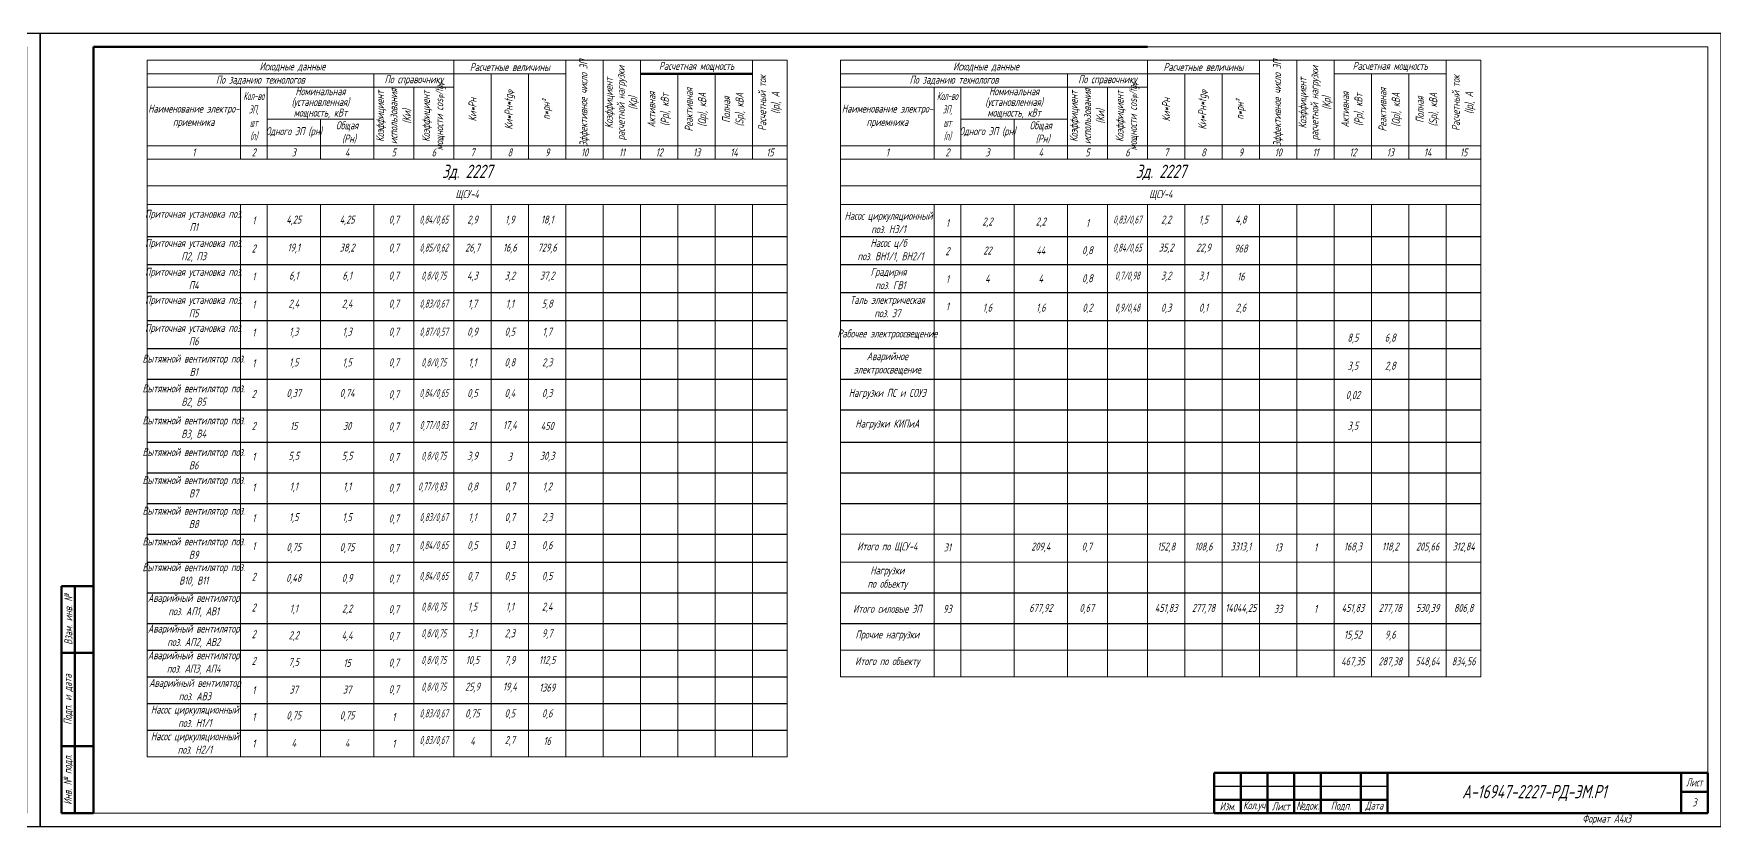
# Model space of a CAD drawing. Header units: millimetres. Extents: x -14296 to 10264, y -13087 to -5602.
# Drawn here: x 1652 to 2282, y -13087 to -12790 of the extents above; entities that cross this region are included whole.
import ezdxf

# ---------------------------------------------------------------- set-up
doc = ezdxf.new("R2010")
doc.units = ezdxf.units.MM
for name, color, linetype, lineweight in [('Рамка толстая', 7, 'Continuous', 15), ('Рамка тонкая', 5, 'Continuous', 25), ('Спецификация', 9, 'Continuous', 25), ('ТаБлица', 253, 'Continuous', 15), ('Текст', 7, 'Continuous', 20), ('Штампы', 252, 'Continuous', 25)]:
    doc.layers.add(name, color=color, linetype=linetype, lineweight=lineweight)
doc.styles.add('Simplex', font='simplex.shx', dxfattribs={"width": 0.7, "oblique": 15})

# ---------------------------------------------------------------- blocks, each defined once
blk = doc.blocks.new('A$C7D080345')
at = {"layer": 'Рамка толстая'}
for p, q in [((20, 292), (20, 5)), ((625, 292), (20, 292)), ((625, 5), (625, 292)), ((20, 5), (625, 5))]:
    blk.add_line(p, q, dxfattribs=at)
at = {"layer": 'Рамка тонкая'}
for p, q in [((0, 297), (0, 0)), ((630, 297), (0, 297)), ((630, 0), (630, 297)), ((0, 0), (630, 0))]:
    blk.add_line(p, q, dxfattribs=at)
blk = doc.blocks.new('*T1002')
at = {"layer": 'Штампы', "color": 0, "linetype": 'ByBlock', "lineweight": 60, "transparency": 16777216}
for p, q in [((0, 0), (0, 85)), ((0, 85), (12, 85)), ((5, 0), (5, 85)), ((12, 0), (12, 85)), ((0, 60), (12, 60)), ((0, 25), (12, 25)), ((0, 0), (12, 0))]:
    blk.add_line(p, q, dxfattribs=at)
at = {"layer": 'Штампы', "color": 2, "transparency": 16777216, "char_height": 3, "attachment_point": 5, "rotation": 90, "style": 'Simplex'}
for s, insert, width in [('Взам. инв. {\\Fgost|c204;№}', (2.5, 72.5), 25), ('Подп. и дата', (2.5, 42.5), 35), ('Инв. {\\Fgost|c204;№} подл.', (2.5, 12.5), 25)]:
    blk.add_mtext(s, dxfattribs=dict(at, insert=insert, width=width))

msp = doc.modelspace()

# ---------------------------------------------------------------- linework, layer by layer
at = {"layer": 'Рамка тонкая'}
for p, q in [((1694.28381, -12865.74066), (1934.28381, -12865.74066)), ((1954.28381, -12865.74066), (2194.28381, -12865.74066)), ((1694.28381, -12876.24066), (1934.28381, -12876.24066)), ((1954.28381, -12876.24066), (2194.28381, -12876.24066)), ((1694.28381, -12886.74066), (1934.28381, -12886.74066)), ((1954.28381, -12886.74066), (2194.28381, -12886.74066)), ((1694.28381, -12897.24066), (1934.28381, -12897.24066)), ((1954.28381, -12897.24066), (2194.28381, -12897.24066)), ((1694.28381, -12907.74066), (1934.28381, -12907.74066)), ((1954.28381, -12907.74066), (2194.28381, -12907.74066)), ((1694.28381, -12919.24066), (1934.28381, -12919.24066)), ((1954.28381, -12919.24066), (2194.28381, -12919.24066)), ((1694.28381, -12930.74066), (1934.28381, -12930.74066)), ((1954.28381, -12930.74066), (2194.28381, -12930.74066)), ((1694.28381, -12942.74066), (1934.28381, -12942.74066)), ((1954.28381, -12942.74066), (2194.28381, -12942.74066)), ((1694.28381, -12954.24066), (1934.28381, -12954.24066)), ((1954.28381, -12954.24066), (2194.28381, -12954.24066)), ((1694.28381, -12965.74066), (1934.28381, -12965.74066)), ((1954.28381, -12965.74066), (2194.28381, -12965.74066)), ((1694.28381, -12977.24066), (1934.28381, -12977.24066)), ((1694.28381, -12987.74066), (1934.28381, -12987.74066)), ((1694.28381, -12999.24066), (1934.28381, -12999.24066)), ((1954.28381, -12999.24066), (2194.28381, -12999.24066)), ((1694.28381, -13010.74066), (1934.28381, -13010.74066)), ((1954.28381, -13010.74066), (2194.28381, -13010.74066)), ((1694.28381, -13020.74066), (1934.28381, -13020.74066)), ((1694.28381, -13030.74066), (1934.28381, -13030.74066)), ((1694.28381, -13040.74066), (1934.28381, -13040.74066)), ((1694.28381, -13050.74066), (1934.28381, -13050.74066))]:
    msp.add_line(p, q, dxfattribs=at)
at = {"layer": 'Спецификация', "lineweight": 60}
for q in [(2069.28381, -12794.74066), (1674.28381, -13013.40733)]:
    msp.add_line((1674.28381, -12794.74066), q, dxfattribs=at)
at = {"layer": 'ТаБлица'}
for p, q in [((1694.28381, -12799.74066), (1934.28381, -12799.74066)), ((1694.28381, -12799.74066), (1694.28381, -13060.74066)), ((1809.28381, -12799.74066), (1809.28381, -12836.74066)), ((1851.28381, -12799.74066), (1851.28381, -12836.74066)), ((1865.28381, -12799.74066), (1865.28381, -12836.74066)), ((1879.28381, -12799.74066), (1879.28381, -12836.74066)), ((1921.28381, -12799.74066), (1921.28381, -12836.74066)), ((1934.28381, -13060.74066), (1934.28381, -12799.74066)), ((1954.28381, -12799.74066), (2194.28381, -12799.74066)), ((1954.28381, -12799.74066), (1954.28381, -13030.74066)), ((2069.28381, -12799.74066), (2069.28381, -12836.74066)), ((2111.28381, -12799.74066), (2111.28381, -12836.74066)), ((2125.28381, -12799.74066), (2125.28381, -12836.74066)), ((2139.28381, -12799.74066), (2139.28381, -12836.74066)), ((2181.28381, -12799.74066), (2181.28381, -12836.74066)), ((2194.28381, -13030.74066), (2194.28381, -12799.74066)), ((1694.28381, -12804.74066), (1851.28381, -12804.74066)), ((1779.28381, -12804.74066), (1779.28381, -12836.74066)), ((1823.28381, -12804.74066), (1823.28381, -12836.74066)), ((1837.28381, -12804.74066), (1837.28381, -12836.74066)), ((1893.28381, -12804.74066), (1893.28381, -12836.74066)), ((1907.28381, -12804.74066), (1907.28381, -12836.74066)), ((1954.28381, -12804.74066), (2111.28381, -12804.74066)), ((2039.28381, -12804.74066), (2039.28381, -12836.74066)), ((2083.28381, -12804.74066), (2083.28381, -12836.74066)), ((2097.28381, -12804.74066), (2097.28381, -12836.74066)), ((2139.28381, -12804.74066), (2181.28381, -12804.74066)), ((2153.28381, -12804.74066), (2153.28381, -12836.74066)), ((2167.28381, -12804.74066), (2167.28381, -12836.74066)), ((1694.28381, -12809.74066), (1809.28381, -12809.74066)), ((1729.28381, -12809.74066), (1729.28381, -12836.74066)), ((1739.28381, -12809.74066), (1739.28381, -12836.74066)), ((1794.28381, -12809.74066), (1794.28381, -12836.74066)), ((1954.28381, -12809.74066), (2069.28381, -12809.74066)), ((1989.28381, -12809.74066), (1989.28381, -12836.74066)), ((1999.28381, -12809.74066), (1999.28381, -12836.74066)), ((2054.28381, -12809.74066), (2054.28381, -12836.74066)), ((1739.28381, -12821.74066), (1779.28381, -12821.74066)), ((1759.28381, -12821.74066), (1759.28381, -12836.74066)), ((1999.28381, -12821.74066), (2039.28381, -12821.74066)), ((2019.28381, -12821.74066), (2019.28381, -12836.74066)), ((1694.28381, -12831.74066), (1934.28381, -12831.74066)), ((1954.28381, -12831.74066), (2194.28381, -12831.74066)), ((1694.28381, -12836.74066), (1934.28381, -12836.74066)), ((1954.28381, -12836.74066), (2194.28381, -12836.74066)), ((1694.28381, -12846.74066), (1934.28381, -12846.74066)), ((1954.28381, -12846.74066), (2194.28381, -12846.74066)), ((1694.28381, -12853.74066), (1934.28381, -12853.74066)), ((1729.28381, -12853.74066), (1729.28381, -13060.74066)), ((1739.28381, -12853.74066), (1739.28381, -13060.74066)), ((1759.28381, -12853.74066), (1759.28381, -13060.74066)), ((1779.28381, -12853.74066), (1779.28381, -13060.74066)), ((1794.28381, -12853.74066), (1794.28381, -13060.74066)), ((1809.28381, -12853.74066), (1809.28381, -13060.74066)), ((1823.28381, -12853.74066), (1823.28381, -13060.74066)), ((1837.28381, -12853.74066), (1837.28381, -13060.74066)), ((1851.28381, -12853.74066), (1851.28381, -13060.74066)), ((1865.28381, -12853.74066), (1865.28381, -13060.74066)), ((1879.28381, -12853.74066), (1879.28381, -13060.74066)), ((1893.28381, -12853.74066), (1893.28381, -13060.74066)), ((1907.28381, -12853.74066), (1907.28381, -13060.74066)), ((1921.28381, -12853.74066), (1921.28381, -13060.74066)), ((1954.28381, -12853.74066), (2194.28381, -12853.74066)), ((1989.28381, -12853.74066), (1989.28381, -13030.74066)), ((1999.28381, -12853.74066), (1999.28381, -13030.74066)), ((2019.28381, -12853.74066), (2019.28381, -13030.74066)), ((2039.28381, -12853.74066), (2039.28381, -13030.74066)), ((2054.28381, -12853.74066), (2054.28381, -13030.74066)), ((2069.28381, -12853.74066), (2069.28381, -13030.74066)), ((2083.28381, -12853.74066), (2083.28381, -13030.74066)), ((2097.28381, -12853.74066), (2097.28381, -13030.74066)), ((2111.28381, -12853.74066), (2111.28381, -13030.74066)), ((2125.28381, -12853.74066), (2125.28381, -13030.74066)), ((2139.28381, -12853.74066), (2139.28381, -13030.74066)), ((2153.28381, -12853.74066), (2153.28381, -13030.74066)), ((2167.28381, -12853.74066), (2167.28381, -13030.74066)), ((2181.28381, -12853.74066), (2181.28381, -13030.74066)), ((1954.28381, -12977.24066), (2194.28381, -12977.24066)), ((1954.28381, -12987.74066), (2194.28381, -12987.74066)), ((1954.28381, -13020.74066), (2194.28381, -13020.74066)), ((1954.28381, -13030.74066), (2194.28381, -13030.74066)), ((1694.28381, -13060.74066), (1934.28381, -13060.74066))]:
    msp.add_line(p, q, dxfattribs=at)
at = {"layer": 'ТаБлица', "lineweight": 60}
msp.add_line((1879.28381, -12804.74066), (1921.28381, -12804.74066), dxfattribs=at)
at = {"layer": 'Штампы', "color": 8, "lineweight": 0}
msp.add_line((1884.28381, -12789.74066), (2069.28381, -12789.74066), dxfattribs=at)
at = {"layer": 'Штампы', "lineweight": 60}
for p, q in [((1674.28378, -13026.74064), (1674.28378, -13081.74064)), ((2094.28378, -13066.74064), (2094.28378, -13081.74064)), ((2104.28378, -13066.74064), (2104.28378, -13081.74064)), ((2114.28378, -13066.74064), (2114.28378, -13081.74064)), ((2124.28378, -13066.74064), (2124.28378, -13081.74064)), ((2134.28378, -13066.74064), (2134.28378, -13081.74064)), ((2149.28378, -13066.74064), (2149.28378, -13081.74064)), ((2159.28378, -13066.74064), (2159.28378, -13081.74064)), ((2094.28378, -13076.74064), (2159.28378, -13076.74064))]:
    msp.add_line(p, q, dxfattribs=at)
at = {"layer": 'Штампы', "color": 18, "lineweight": 60, "true_color": 0x000000}
for p, q in [((2094.28378, -13066.74064), (2279.28378, -13066.74064)), ((2269.28378, -13066.74064), (2279.28378, -13066.74064)), ((2269.28378, -13066.74064), (2269.28378, -13081.74064)), ((2279.28378, -13066.74064), (2279.28378, -13081.74064)), ((2279.28378, -13066.74064), (2279.28378, -13081.74064)), ((2269.28378, -13073.74064), (2279.28378, -13073.74064)), ((2094.28378, -13081.74064), (2279.28378, -13081.74064)), ((2269.28378, -13081.74064), (2279.28378, -13081.74064))]:
    msp.add_line(p, q, dxfattribs=at)
at = {"layer": 'Штампы', "color": 5}
msp.add_line((2094.28378, -13071.74064), (2159.28378, -13071.74064), dxfattribs=at)

# ---------------------------------------------------------------- block references
for name, p in [('A$C7D080345', (1024.28379, -13086.74063)), ('*T1002', (1662.28378, -13081.74064))]:
    msp.add_blockref(name, p)
at = {"color": 18, "true_color": 0x000000}
msp.add_blockref('A$C7D080345', (1654.28379, -13086.74063), dxfattribs=at)

# ---------------------------------------------------------------- texts
at = {"layer": 'Текст', "attachment_point": 5, "style": 'Simplex'}
for s, insert, char_height, width in [('Исходные данные', (1748.78381, -12802.24066), 3, 109), ('Расчетные величины', (1830.28381, -12802.24066), 3, 42), ('Расчетная мощность', (1900.28381, -12802.24066), 3, 42), ('Исходные данные', (2008.78381, -12802.24066), 3, 109), ('Расчетные величины', (2090.28381, -12802.24066), 3, 42), ('Расчетная мощность', (2160.28381, -12802.24066), 3, 42), ('По заданию технологов', (1736.78381, -12807.24066), 3, 85), ('{\\W0.7;По справочнику}', (1794.28381, -12807.24066), 3, 30), ('По заданию технологов', (1996.78381, -12807.24066), 3, 85), ('{\\W0.7;По справочнику}', (2054.28381, -12807.24066), 3, 30), ('{\\W0.5;Кол-во ЭП, \\Pшт\\P(n)}', (1734.28381, -12820.74066), 3, 10), ('{\\W0.5;Кол-во ЭП, \\Pшт\\P(n)}', (1994.28381, -12820.74066), 3, 10), ('Наименование электро-\\Pприемника', (1711.78381, -12820.74066), 3, 35), ('Наименование электро-\\Pприемника', (1971.78381, -12820.74066), 3, 35), ('Одного ЭП (pн)', (1749.28381, -12826.74066), 3, 20), ('Общая\\P (Pн)', (1769.28381, -12826.74066), 3, 20), ('Одного ЭП (pн)', (2009.28381, -12826.74066), 3, 20), ('Общая\\P (Pн)', (2029.28381, -12826.74066), 3, 20), ('1', (1711.78381, -12834.24066), 3, 35), ('2', (1734.28381, -12834.24066), 3, 10), ('3', (1749.28381, -12834.24066), 3, 20), ('4', (1769.28381, -12834.24066), 3, 20), ('5', (1786.78381, -12834.24066), 3, 15), ('6', (1801.78381, -12834.24066), 3, 15), ('7', (1816.28381, -12834.24066), 3, 14), ('8', (1830.28381, -12834.24066), 3, 14), ('9', (1844.28381, -12834.24066), 3, 14), ('10', (1858.28381, -12834.24066), 3, 14), ('11', (1872.28381, -12834.24066), 3, 14), ('12', (1886.28381, -12834.24066), 3, 14), ('13', (1900.28381, -12834.24066), 3, 14), ('14', (1914.28381, -12834.24066), 3, 14), ('15', (1927.78381, -12834.24066), 3, 13), ('1', (1971.78381, -12834.24066), 3, 35), ('2', (1994.28381, -12834.24066), 3, 10), ('3', (2009.28381, -12834.24066), 3, 20), ('4', (2029.28381, -12834.24066), 3, 20), ('5', (2046.78381, -12834.24066), 3, 15), ('6', (2061.78381, -12834.24066), 3, 15), ('7', (2076.28381, -12834.24066), 3, 14), ('8', (2090.28381, -12834.24066), 3, 14), ('9', (2104.28381, -12834.24066), 3, 14), ('10', (2118.28381, -12834.24066), 3, 14), ('11', (2132.28381, -12834.24066), 3, 14), ('12', (2146.28381, -12834.24066), 3, 14), ('13', (2160.28381, -12834.24066), 3, 14), ('14', (2174.28381, -12834.24066), 3, 14), ('15', (2187.78381, -12834.24066), 3, 13), ('Зд. 2227', (1814.28381, -12841.74066), 5, 240), ('Зд. 2227', (2074.28381, -12841.74066), 5, 240), ('ЩСУ-4', (1814.28381, -12850.24066), 3, 240), ('ЩСУ-4', (2074.28381, -12850.24066), 3, 240), ('{\\W0.6;Приточная установка поз. П1}', (1711.78381, -12859.74066), 3, 35), ('1', (1734.28381, -12859.74066), 3, 10), ('4,25', (1749.28381, -12859.74066), 3, 20), ('4,25', (1769.28381, -12859.74066), 3, 20), ('0,7', (1786.78381, -12859.74066), 3, 15), ('{\\W0.5;0,84/0,65}', (1801.78381, -12859.74066), 3, 15), ('2,9', (1816.28381, -12859.74066), 3, 14), ('1,9', (1830.28381, -12859.74066), 3, 14), ('18,1', (1844.28381, -12859.74066), 3, 14), ('{\\W0.6;Насос циркуляционный поз. Н3/1}', (1972.22586, -12860.49066), 3, 35), ('{\\W0.5;0,83/0,67}', (2061.78381, -12859.74066), 3, 15), ('2,2', (2076.28381, -12859.74066), 3, 14), ('1,5', (2090.28381, -12859.74066), 3, 14), ('4,8', (2104.28381, -12859.74066), 3, 14), ('1', (1994.28381, -12860.74066), 3, 10), ('2,2', (2009.28381, -12860.49066), 3, 20), ('2,2', (2029.28381, -12860.49066), 3, 20), ('1', (2046.78381, -12860.74066), 3, 15), ('{\\W0.6;Приточная установка поз. П2, П3}', (1711.78381, -12870.99066), 3, 35), ('2', (1734.28381, -12870.24066), 3, 10), ('19,1', (1749.28381, -12870.24066), 3, 20), ('38,2', (1769.28381, -12870.24066), 3, 20), ('0,7', (1786.78381, -12870.24066), 3, 15), ('{\\W0.5;0,85/0,62}', (1801.78381, -12870.24066), 3, 15), ('26,7', (1816.28381, -12870.24066), 3, 14), ('16,6', (1830.28381, -12870.24066), 3, 14), ('729,6', (1844.28381, -12870.24066), 3, 14), ('{\\W0.6;Насос ц/б\\P поз. ВН1/1, ВН2/1}', (1972.22586, -12870.99066), 3, 35), ('2', (1994.28381, -12871.24066), 3, 10), ('22', (2009.28381, -12870.99066), 3, 20), ('44', (2029.28381, -12870.99066), 3, 20), ('0,8', (2046.78381, -12871.24066), 3, 15), ('{\\W0.5;0,84/0,65}', (2061.78381, -12870.24066), 3, 15), ('35,2', (2076.28381, -12870.24066), 3, 14), ('22,9', (2090.28381, -12870.24066), 3, 14), ('968', (2104.28381, -12870.24066), 3, 14), ('{\\W0.6;Приточная установка поз. П4}', (1711.78381, -12881.49066), 3, 35), ('1', (1734.28381, -12880.74066), 3, 10), ('6,1', (1749.28381, -12880.74066), 3, 20), ('6,1', (1769.28381, -12880.74066), 3, 20), ('0,7', (1786.78381, -12880.74066), 3, 15), ('{\\W0.5;0,8/0,75}', (1801.78381, -12880.74066), 3, 15), ('4,3', (1816.28381, -12880.74066), 3, 14), ('3,2', (1830.28381, -12880.74066), 3, 14), ('37,2', (1844.28381, -12880.74066), 3, 14), ('{\\W0.6;Градирня\\P поз. ГВ1}', (1972.22586, -12881.49066), 3, 35), ('1', (1994.28381, -12881.74066), 3, 10), ('4', (2009.28381, -12881.49066), 3, 20), ('4', (2029.28381, -12881.49066), 3, 20), ('0,8', (2046.78381, -12881.74066), 3, 15), ('{\\W0.5;0,7/0,98}', (2061.78381, -12880.74066), 3, 15), ('3,2', (2076.28381, -12880.74066), 3, 14), ('3,1', (2090.28381, -12880.74066), 3, 14), ('16', (2104.28381, -12880.74066), 3, 14), ('1', (1734.28381, -12891.24066), 3, 10), ('2,4', (1749.28381, -12891.24066), 3, 20), ('2,4', (1769.28381, -12891.24066), 3, 20), ('0,7', (1786.78381, -12891.24066), 3, 15), ('{\\W0.5;0,83/0,67}', (1801.78381, -12891.24066), 3, 15), ('1,7', (1816.28381, -12891.24066), 3, 14), ('1,1', (1830.28381, -12891.24066), 3, 14), ('5,8', (1844.28381, -12891.24066), 3, 14), ('{\\W0.6;Таль электрическая\\Pпоз. 37}', (1971.78381, -12891.99066), 3, 35), ('{\\W0.6;Приточная установка поз. П5}', (1711.78381, -12891.99066), 3, 35), ('1', (1994.28381, -12891.99066), 3, 10), ('1,6', (2009.28381, -12892.74066), 3, 20), ('1,6', (2029.28381, -12892.74066), 3, 20), ('0,2', (2046.78381, -12892.74066), 3, 15), ('{\\W0.5;0,9/0,48}', (2061.78381, -12892.74066), 3, 15), ('0,3', (2076.28381, -12892.74066), 3, 14), ('0,1', (2090.28381, -12892.74066), 3, 14), ('2,6', (2104.28381, -12892.74066), 3, 14), ('{\\W0.6;Приточная установка поз. П6}', (1711.78381, -12902.49066), 3, 35), ('1', (1734.28381, -12901.74066), 3, 10), ('1,3', (1749.28381, -12901.74066), 3, 20), ('1,3', (1769.28381, -12901.74066), 3, 20), ('0,7', (1786.78381, -12901.74066), 3, 15), ('{\\W0.5;0,87/0,57}', (1801.78381, -12901.74066), 3, 15), ('0,9', (1816.28381, -12901.74066), 3, 14), ('0,5', (1830.28381, -12901.74066), 3, 14), ('1,7', (1844.28381, -12901.74066), 3, 14), ('{\\W0.6;Рабочее электроосвещение}', (1971.78381, -12902.49066), 3, 35), ('8,5', (2146.28381, -12903.99066), 3, 14), ('6,8', (2160.28381, -12903.99066), 3, 14), ('{\\W0.6;Вытяжной вентилятор поз. В1}', (1711.78381, -12913.99066), 3, 35), ('1', (1734.28381, -12913.24066), 3, 10), ('1,5', (1749.28381, -12913.24066), 3, 20), ('1,5', (1769.28381, -12913.24066), 3, 20), ('0,7', (1786.78381, -12913.24066), 3, 15), ('{\\W0.5;0,8/0,75}', (1801.78381, -12913.24066), 3, 15), ('1,1', (1816.28381, -12913.24066), 3, 14), ('0,8', (1830.28381, -12913.24066), 3, 14), ('2,3', (1844.28381, -12913.24066), 3, 14), ('{\\W0.6;Аварийное электроосвещение}', (1971.78381, -12913.49066), 3, 35), ('3,5', (2146.28381, -12914.49066), 3, 14), ('2,8', (2160.28381, -12914.49066), 3, 14), ('{\\W0.6;Вытяжной вентилятор поз. В2, В5}', (1711.78381, -12925.49066), 3, 35), ('2', (1734.28381, -12924.74066), 3, 10), ('0,37', (1749.28381, -12924.74066), 3, 20), ('0,74', (1769.28381, -12924.74066), 3, 20), ('0,7', (1786.78381, -12925.24066), 3, 15), ('{\\W0.5;0,84/0,65}', (1801.78381, -12924.74066), 3, 15), ('0,5', (1816.28381, -12924.74066), 3, 14), ('0,4', (1830.28381, -12924.74066), 3, 14), ('0,3', (1844.28381, -12924.74066), 3, 14), ('{\\W0.6;Нагрузки ПС и СОУЭ}', (1971.78381, -12924.74066), 3, 35), ('0,02', (2146.28381, -12925.49066), 3, 14), ('{\\W0.6;Вытяжной вентилятор поз. В3, В4}', (1711.78381, -12937.49066), 3, 35), ('2', (1734.28381, -12936.74066), 3, 10), ('15', (1749.28381, -12936.74066), 3, 20), ('30', (1769.28381, -12936.74066), 3, 20), ('0,7', (1786.78381, -12937.24066), 3, 15), ('{\\W0.5;0,77/0,83}', (1801.78381, -12936.74066), 3, 15), ('21', (1816.28381, -12936.74066), 3, 14), ('17,4', (1830.28381, -12936.74066), 3, 14), ('450', (1844.28381, -12936.74066), 3, 14), ('{\\W0.6;Нагрузки КИПиА}', (1971.78381, -12936.24066), 3, 35), ('3,5', (2146.28381, -12936.99066), 3, 14), ('5,5', (1749.28381, -12948.24066), 3, 20), ('5,5', (1769.28381, -12948.24066), 3, 20), ('{\\W0.5;0,8/0,75}', (1801.78381, -12948.24066), 3, 15), ('3,9', (1816.28381, -12948.24066), 3, 14), ('30,3', (1844.28381, -12948.24066), 3, 14), ('{\\W0.6;Вытяжной вентилятор поз. В6}', (1711.78381, -12948.99066), 3, 35), ('1', (1734.28381, -12948.24066), 3, 10), ('0,7', (1786.78381, -12948.74066), 3, 15), ('3', (1830.28381, -12948.24066), 3, 14), ('{\\W0.6;Вытяжной вентилятор поз. В7}', (1711.78381, -12959.49066), 3, 35), ('1', (1734.28381, -12959.74066), 3, 10), ('1,1', (1749.28381, -12959.74066), 3, 20), ('1,1', (1769.28381, -12959.74066), 3, 20), ('0,7', (1786.78381, -12960.24066), 3, 15), ('{\\W0.5;0,77/0,83}', (1801.15263, -12959.74066), 3, 15), ('0,8', (1816.28381, -12959.74066), 3, 14), ('0,7', (1830.28381, -12959.74066), 3, 14), ('1,2', (1844.28381, -12959.74066), 3, 14), ('{\\W0.6;Вытяжной вентилятор поз. В8}', (1711.78381, -12970.99066), 3, 35), ('1', (1734.28381, -12971.24066), 3, 10), ('1,5', (1749.28381, -12971.24066), 3, 20), ('1,5', (1769.28381, -12971.24066), 3, 20), ('0,7', (1786.78381, -12971.74066), 3, 15), ('{\\W0.5;0,83/0,67}', (1801.78381, -12971.24066), 3, 15), ('1,1', (1816.28381, -12971.24066), 3, 14), ('0,7', (1830.28381, -12971.24066), 3, 14), ('2,3', (1844.28381, -12971.24066), 3, 14), ('{\\W0.6;Вытяжной вентилятор поз. В9}', (1711.78381, -12982.49066), 3, 35), ('1', (1734.28381, -12981.74066), 3, 10), ('0,75', (1749.28381, -12982.49066), 3, 20), ('0,75', (1769.28381, -12982.49066), 3, 20), ('0,7', (1786.78381, -12982.74066), 3, 15), ('{\\W0.5;0,84/0,65}', (1801.78381, -12981.74066), 3, 15), ('0,5', (1816.28381, -12981.74066), 3, 14), ('0,3', (1830.28381, -12981.74066), 3, 14), ('0,6', (1844.28381, -12981.74066), 3, 14), ('{\\W0.6;Вытяжной вентилятор поз. В10, В11}', (1711.78381, -12992.49066), 3, 35), ('2', (1734.28381, -12993.24066), 3, 10), ('0,48', (1749.28381, -12993.99066), 3, 20), ('0,9', (1769.28381, -12993.99066), 3, 20), ('0,7', (1786.78381, -12994.24066), 3, 15), ('{\\W0.5;0,84/0,65}', (1801.78381, -12993.24066), 3, 15), ('0,7', (1816.28381, -12993.24066), 3, 14), ('0,5', (1830.28381, -12993.24066), 3, 14), ('0,5', (1844.28381, -12993.24066), 3, 14), ('{\\W0.6;Аварийный вентилятор поз. АП1, АВ1}', (1711.78381, -13003.99066), 3, 35), ('{\\W0.5;0,8/0,75}', (1801.78381, -13004.74066), 3, 15), ('1,5', (1816.28381, -13004.74066), 3, 14), ('1,1', (1830.28381, -13004.74066), 3, 14), ('2,4', (1844.28381, -13004.74066), 3, 14), ('2', (1734.28381, -13004.74066), 3, 10), ('1,1', (1749.28381, -13005.49066), 3, 20), ('2,2', (1769.28381, -13005.49066), 3, 20), ('0,7', (1786.78381, -13005.74066), 3, 15), ('{\\W0.6;Аварийный вентилятор поз. АП2, АВ2}', (1711.78381, -13015.49066), 3, 35), ('2', (1734.28381, -13014.74066), 3, 10), ('2,2', (1749.28381, -13015.49066), 3, 20), ('4,4', (1769.28381, -13015.49066), 3, 20), ('0,7', (1786.78381, -13015.74066), 3, 15), ('{\\W0.5;0,8/0,75}', (1801.78381, -13014.74066), 3, 15), ('3,1', (1816.28381, -13014.74066), 3, 14), ('2,3', (1830.28381, -13014.74066), 3, 14), ('9,7', (1844.28381, -13014.74066), 3, 14), ('{\\W0.6;Аварийный вентилятор поз. АП3, АП4}', (1711.78381, -13025.49066), 3, 35), ('2', (1734.28381, -13024.74066), 3, 10), ('7,5', (1749.28381, -13025.49066), 3, 20), ('15', (1769.28381, -13025.49066), 3, 20), ('0,7', (1786.78381, -13025.74066), 3, 15), ('{\\W0.5;0,8/0,75}', (1801.78381, -13024.74066), 3, 15), ('10,5', (1816.28381, -13024.74066), 3, 14), ('7,9', (1830.28381, -13024.74066), 3, 14), ('112,5', (1844.28381, -13024.74066), 3, 14), ('{\\W0.6;Аварийный вентилятор поз. АВ3}', (1712.22586, -13035.49066), 3, 35), ('1', (1734.28381, -13035.74066), 3, 10), ('37', (1749.28381, -13035.49066), 3, 20), ('37', (1769.28381, -13035.49066), 3, 20), ('0,7', (1786.78381, -13035.74066), 3, 15), ('{\\W0.5;0,8/0,75}', (1801.78381, -13034.74066), 3, 15), ('25,9', (1816.28381, -13034.74066), 3, 14), ('19,4', (1830.28381, -13034.74066), 3, 14), ('1369', (1844.28381, -13034.74066), 3, 14), ('{\\W0.6;Насос циркуляционный поз. Н1/1}', (1712.22586, -13045.49066), 3, 35), ('1', (1734.28381, -13045.74066), 3, 10), ('0,75', (1749.28381, -13045.49066), 3, 20), ('0,75', (1769.28381, -13045.49066), 3, 20), ('1', (1786.78381, -13045.74066), 3, 15), ('{\\W0.5;0,83/0,67}', (1801.78381, -13044.74066), 3, 15), ('0,75', (1816.28381, -13044.74066), 3, 14), ('0,5', (1830.28381, -13044.74066), 3, 14), ('0,6', (1844.28381, -13044.74066), 3, 14), ('{\\W0.6;Насос циркуляционный поз. Н2/1}', (1712.22586, -13055.49066), 3, 35), ('{\\W0.5;0,83/0,67}', (1801.78381, -13054.74066), 3, 15), ('4', (1816.28381, -13054.74066), 3, 14), ('2,7', (1830.28381, -13054.74066), 3, 14), ('16', (1844.28381, -13054.74066), 3, 14), ('1', (1734.28381, -13055.74066), 3, 10), ('4', (1749.28381, -13055.49066), 3, 20), ('4', (1769.28381, -13055.49066), 3, 20), ('1', (1786.78381, -13055.74066), 3, 15)]:
    msp.add_mtext(s, dxfattribs=dict(at, insert=insert, char_height=char_height, width=width))
at = {"layer": 'Текст', "char_height": 3, "attachment_point": 5, "rotation": 90, "style": 'Simplex'}
for s, insert, width in [('Эффективное число ЭП', (1858.28381, -12815.74066), 32), ('Эффективное число ЭП', (2118.28381, -12815.74066), 32), ('Расчетный ток \\P(Iр), А', (1927.78381, -12815.74066), 32), ('Расчетный ток \\P(Iр), А', (2187.78381, -12815.74066), 32), ('{\\W0.6;Коэффициент использования (Ки)}', (1786.78381, -12820.74066), 22), ('{\\W0.6;Коэффициент мощности cos\\fArial|b0|i0|c0|p34;\\H0.66667x;φ\\Fgost|c204;\\H1.5x;/tg\\fArial|b0|i0|c0|p34;\\H0.66667x;φ}', (1801.78381, -12820.74066), 22), ('Ки*Pн', (1816.28381, -12818.24066), 27), ('Ки*Pн*{\\W0.7;tg\\fArial|b0|i0|c0|p34;\\H0.66667x;\\W1;φ}', (1830.28381, -12818.24066), 27), ('n*рн²', (1844.28381, -12818.24066), 27), ('Активная \\P(Рр), кВт', (1886.28381, -12818.24066), 27), ('Реактивная \\P(Qр), кВА', (1900.28381, -12818.24066), 27), ('Полная \\P(Sр), кВА', (1914.28381, -12818.24066), 27), ('{\\W0.6;Коэффициент использования (Ки)}', (2046.78381, -12820.74066), 22), ('{\\W0.6;Коэффициент мощности cos\\fArial|b0|i0|c0|p34;\\H0.66667x;φ\\Fgost|c204;\\H1.5x;/tg\\fArial|b0|i0|c0|p34;\\H0.66667x;φ}', (2061.78381, -12820.74066), 22), ('Ки*Pн', (2076.28381, -12818.24066), 27), ('Ки*Pн*tg{\\fArial|b0|i0|c0|p34;\\H0.66667x;\\W1;φ}', (2090.28381, -12818.24066), 27), ('n*рн²', (2104.28381, -12818.24066), 27), ('Активная \\P(Рр), кВт', (2146.28381, -12818.24066), 27), ('Реактивная \\P(Qр), кВА', (2160.28381, -12818.24066), 27), ('Полная \\P(Sр), кВА', (2174.28381, -12818.24066), 27)]:
    msp.add_mtext(s, dxfattribs=dict(at, insert=insert, width=width))
at = {"layer": 'Текст', "char_height": 3, "width": 32, "attachment_point": 5, "rotation": 90, "line_spacing_factor": 0.9, "style": 'Simplex'}
for insert in [(1872.28381, -12815.74066), (2132.28381, -12815.74066)]:
    msp.add_mtext('Коэффициент расчетной нагрузки (Кр)', dxfattribs=dict(at, insert=insert))
at = {"layer": 'Текст', "char_height": 3, "width": 40, "attachment_point": 5, "line_spacing_factor": 0.8, "style": 'Simplex'}
for insert in [(1759.28381, -12815.74066), (2019.28381, -12815.74066)]:
    msp.add_mtext('Номинальная  \\P(установленная) \\Pмощность, кВт', dxfattribs=dict(at, insert=insert))
at = {"layer": 'Текст', "color": 4, "char_height": 3, "attachment_point": 5, "style": 'Simplex'}
for s, insert, width in [('Итого по ЩСУ-4', (1971.78381, -12982.24066), 35), ('31', (1994.28381, -12982.24066), 10), ('209,4', (2029.28381, -12982.24066), 20), ('0,7', (2046.53381, -12982.24066), 14.5), ('152,8', (2076.28381, -12982.24066), 14), ('108,6', (2090.28381, -12982.24066), 14), ('3313,1', (2104.28381, -12982.24066), 14), ('{\\W0.6;13}', (2118.28381, -12982.24066), 14), ('1', (2132.28381, -12982.24066), 14), ('168,3', (2146.28381, -12982.24066), 14), ('118,2', (2160.28381, -12982.24066), 14), ('205,66', (2174.28381, -12982.24066), 14), ('312,84', (2187.78381, -12982.24066), 13)]:
    msp.add_mtext(s, dxfattribs=dict(at, insert=insert, width=width))
at = {"layer": 'Текст', "color": 6, "char_height": 3, "attachment_point": 5, "style": 'Simplex'}
for s, insert, width in [('Нагрузки\\Pпо объекту', (1971.78381, -12993.74066), 35), ('Итого силовые ЭП', (1971.78381, -13005.24066), 35), ('93', (1994.28381, -13005.24066), 10), ('677,92', (2029.28381, -13005.24066), 20), ('0,67', (2046.53381, -13005.24066), 14.5), ('451,83', (2076.28381, -13005.24066), 14), ('277,78', (2090.28381, -13005.24066), 14), ('{\\W0.6;14044,25}', (2104.28381, -13005.24066), 14), ('{\\W0.6;33}', (2118.28381, -13005.24066), 14), ('1', (2132.28381, -13005.24066), 14), ('451,83', (2146.28381, -13005.24066), 14), ('277,78', (2160.28381, -13005.24066), 14), ('530,39', (2174.28381, -13005.24066), 14), ('806,8', (2187.78381, -13005.24066), 13), ('Прочие нагрузки', (1971.78381, -13015.24066), 35), ('15,52', (2146.28381, -13015.24066), 14), ('9,6', (2160.28381, -13015.24066), 14), ('Итого по объекту', (1971.78381, -13025.24066), 35), ('467,35', (2146.28381, -13025.24066), 14), ('287,38', (2160.28381, -13025.24066), 14), ('548,64', (2174.28381, -13025.24066), 14), ('834,56', (2187.78381, -13025.24066), 13)]:
    msp.add_mtext(s, dxfattribs=dict(at, insert=insert, width=width))
at = {"layer": 'Текст', "lineweight": 35, "insert": (2214.28378, -13074.24064), "char_height": 5, "width": 120, "attachment_point": 5, "style": 'Simplex'}
msp.add_mtext('А-16947-2227-РД-ЭМ.Р1', dxfattribs=at)
at = {"layer": 'Текст', "lineweight": 20, "char_height": 3, "attachment_point": 5, "style": 'Simplex'}
for s, insert, width in [('Изм.', (2099.28378, -13079.24064), 10), ('Кол.уч', (2109.28378, -13079.24064), 10), ('Лист', (2119.28378, -13079.24064), 10), ('{\\fArial|b0|i0|c204|p34;\\W0.7;№\\Fsimplex|c204;док.}', (2129.28378, -13079.24064), 10), ('Подп.', (2141.78378, -13079.24064), 15), ('{\\W0.7;Дата}', (2154.28378, -13079.24064), 10)]:
    msp.add_mtext(s, dxfattribs=dict(at, insert=insert, width=width))
at = {"layer": 'Текст', "color": 18, "lineweight": 20, "true_color": 0x000000, "insert": (2232.28378, -13084.24064), "char_height": 3, "width": 44, "attachment_point": 4, "style": 'Simplex'}
msp.add_mtext('Формат А4х3', dxfattribs=at)
at = {"layer": 'Штампы', "color": 18, "lineweight": 20, "true_color": 0x000000, "char_height": 3, "width": 10, "attachment_point": 5, "style": 'Simplex'}
for s, insert in [('{\\Fgost|c204;\\C2;Лист}', (2274.28378, -13070.24064)), ('{\\C2;3}', (2274.28378, -13077.74064))]:
    msp.add_mtext(s, dxfattribs=dict(at, insert=insert))

doc.saveas('drawing.dxf')
